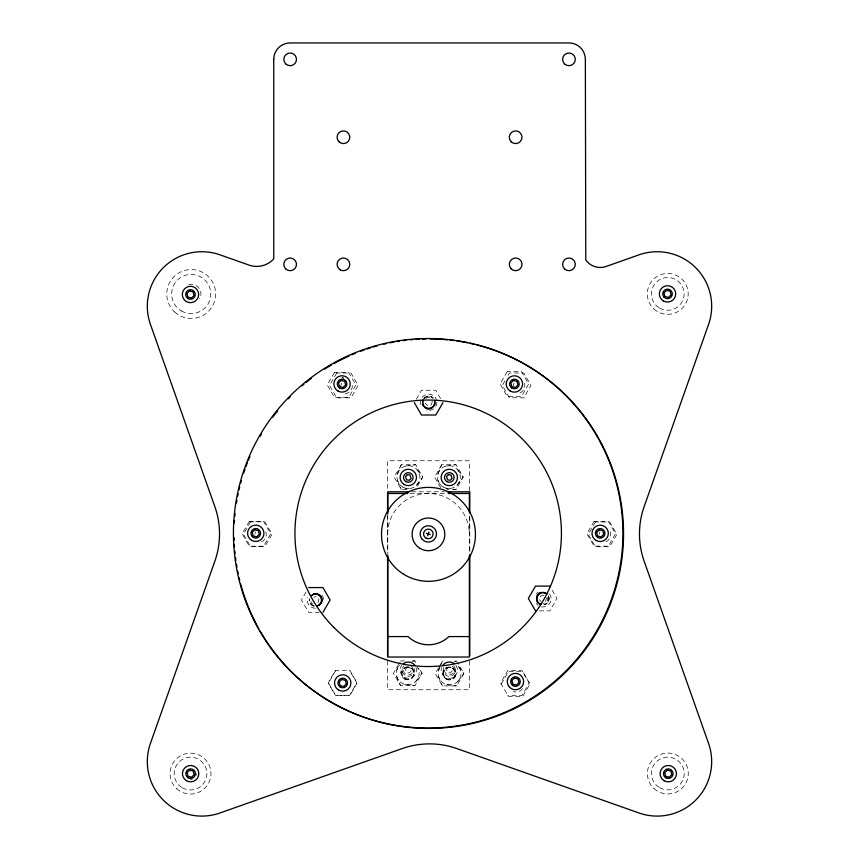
<?xml version="1.0" encoding="UTF-8"?>
<svg xmlns="http://www.w3.org/2000/svg" width="859" height="859" viewBox="0 0 859 859"><rect width="100%" height="100%" fill="white"/><g stroke="black" fill="none" stroke-linecap="round" stroke-linejoin="round"><path stroke-width="0.64" stroke-dasharray="4.29 3.22" d="M254.887 534.212L255.52 531.839M340.669 386.561L341.614 382.996M317.991 602.674L318.936 599.12L316.327 596.522L313.964 597.166M432.292 401.293L431.347 404.857L427.793 405.813L425.184 403.215M513.07 386.561L514.004 382.996M545.562 601.375L546.507 597.821M599.292 534.212L599.915 531.839M397.395 474.168L401.293 464.74L415.606 464.74L422.757 477.132L416.261 488.395M437.854 474.157L441.751 464.73L456.065 464.73L463.216 477.121L456.065 489.512L446.959 489.512M396.686 670.331L400.101 662.085M438.53 670.557L440.474 665.843M440.968 664.662L442.428 661.129L445.026 661.129M416.282 399.252L421.49 390.233L435.792 390.233L441 399.252M306.04 592.087L301.488 599.969L308.649 612.36L319.054 612.36M401.293 464.74L394.141 477.132L401.293 489.523L409.099 489.523M441.751 464.73L434.6 477.121L440.452 487.257M335.654 670.6L328.492 682.991L335.654 695.382L349.967 695.382L357.119 682.991L349.967 670.6L335.354 670.514L328.192 682.916L335.354 695.307L349.656 695.307L356.818 682.916L349.656 670.514M504.931 380.924L502.332 385.423L509.484 397.824L523.797 397.824L530.948 385.423L523.797 373.031L509.484 373.031L507.529 376.414M398.63 664.286L393.433 673.295L400.584 685.686L414.897 685.686L422.048 673.295L418.795 667.658M438.53 667.883L435.277 673.52L442.428 685.911L456.741 685.911L463.892 673.52L457.385 662.257M439.174 666.756L442.428 661.129M501.291 684L508.442 671.609L522.755 671.609L529.906 684L522.755 696.391L508.442 696.391L500.582 683.023L507.744 670.632L522.047 670.632L529.208 683.023L522.047 695.414L507.744 695.414M416.551 485.228L422.757 477.132L416.551 469.035M457.009 485.217L463.216 477.121L457.009 469.025M415.831 681.391L422.048 673.295L417.657 667.572A11.446 11.446 0 0 1 414.306 682.669A11.446 11.446 0 0 1 398.973 680.65A11.446 11.446 0 0 1 399.65 665.199M457.675 681.616L463.892 673.52L457.675 665.424A11.446 11.446 0 0 1 458.352 680.876A11.446 11.446 0 0 1 443.019 682.894A11.446 11.446 0 0 1 439.668 667.797M543.897 595.223L540.343 596.189L539.398 599.743L541.138 601.472M405.491 466.072L415.606 464.74M445.95 466.061L456.065 464.73M412.363 661.237L414.897 660.904L416.196 663.159M454.207 661.462L456.741 661.129L452.833 661.129M411.601 491.799L444.672 491.799M410.001 493.474L446.927 493.474M539.398 610.878L549.803 610.878L556.965 598.476L550.458 587.212M400.584 660.904L404.492 660.904M412.299 660.904L414.897 660.904M445.95 488.18L456.065 489.512M405.491 488.191L409.281 488.696M446.616 684.58L456.741 685.911M404.782 684.355L414.897 685.686M437.854 480.084L440.839 487.289M397.395 480.095L401.293 489.523M438.53 676.484L442.428 685.911M396.686 676.258L400.584 685.686M469.798 517.129L469.798 553.132M469.358 490.854L469.358 460.768L387.581 460.768L387.581 490.854M469.358 515.894L469.358 552.949M469.358 660.947L469.358 689.734L387.581 689.734L387.581 660.947M387.796 514.466L387.796 554.463M387.581 515.894L387.581 552.455M314.211 605.896A6.131 6.131 0 0 1 309.669 599.969M455.925 665.36A8.182 8.182 0 0 1 450.588 678.234A8.182 8.182 0 0 1 441.526 667.636M453.649 665.822A6.131 6.131 0 0 1 454.003 674.1A6.131 6.131 0 0 1 445.789 675.185A6.131 6.131 0 0 1 443.996 667.099M452.135 666.273A4.81 4.81 0 0 1 453.198 672.984A4.81 4.81 0 0 1 446.487 674.047A4.81 4.81 0 0 1 445.424 667.336M548.579 596.898A6.131 6.131 0 0 1 544.241 604.403M416.067 667.636A8.182 8.182 0 0 1 407.016 678.245A8.182 8.182 0 0 1 401.679 665.36M414.221 668.581A6.131 6.131 0 0 1 406.704 676.087A6.131 6.131 0 0 1 403.955 665.822M411.117 666.273A4.81 4.81 0 0 1 412.18 672.984A4.81 4.81 0 0 1 405.469 674.057A4.81 4.81 0 0 1 404.406 667.336M548.901 597.026A6.357 6.357 0 0 1 544.413 604.811M424.303 397.975A6.357 6.357 0 0 1 433.29 397.975M313.932 606.11A6.357 6.357 0 0 1 309.229 599.969M548.267 595.716A6.131 6.131 0 0 1 542.952 604.919M423.433 399.188A6.131 6.131 0 0 1 433.076 397.921M313.803 606.003A6.131 6.131 0 0 1 309.465 598.487M436.92 402.259A8.182 8.182 0 0 1 426.214 410.033M420.964 404.782A8.182 8.182 0 0 1 420.964 399.736M422.123 397.449A8.182 8.182 0 0 1 436.512 399.736M425.914 398.372A4.81 4.81 0 0 1 431.562 398.372M549.567 593.977A8.182 8.182 0 0 1 540.429 606.561M538.153 605.402A8.182 8.182 0 0 1 536.338 603.587M536.338 593.977A8.182 8.182 0 0 1 538.153 592.162M547.527 597.295A4.81 4.81 0 0 1 542.952 603.587M322.007 595.276A8.182 8.182 0 0 1 323.167 602.61M315.393 608.258A8.182 8.182 0 0 1 307.608 597.553M312.558 603.963A4.81 4.81 0 0 1 310.818 601.568M424.303 398.297A6.131 6.131 0 0 1 432.979 398.297M387.581 534.362A40.888 40.888 0 0 1 428.469 493.474A40.888 40.888 0 0 1 469.358 534.362M265.903 531.904A8.182 8.182 0 0 1 260.653 542.212M610.309 531.904A8.182 8.182 0 0 1 605.058 542.212M196.754 773.658A6.131 6.131 0 0 1 196.55 775.247M192.115 779.521A6.131 6.131 0 0 1 190.526 779.736M352.405 385.594A8.182 8.182 0 0 1 344.223 393.776M196.099 285.532A9.782 9.782 0 0 1 199.675 298.9M188.669 284.554A9.782 9.782 0 0 1 193.737 284.554M524.398 383.071A8.182 8.182 0 0 1 519.147 393.368M522.487 688.65A8.182 8.182 0 0 1 513.338 691.624M334.419 372.581L327.268 384.972L334.419 397.363L348.733 397.363L355.894 384.972L348.733 372.581L334.419 372.581M249.282 521.434L242.131 533.826L249.282 546.217L263.595 546.217L270.757 533.826L263.595 521.434L249.282 521.434M250.592 521.821L243.43 534.212L250.592 546.603L264.905 546.603L272.056 534.212L264.905 521.821L250.592 521.821M336.664 373.031L329.512 385.423L336.664 397.824L350.977 397.824L358.128 385.423L350.977 373.031L336.664 373.031M507.218 371.603L500.067 383.994L507.218 396.386L521.531 396.386L528.682 383.994L521.531 371.603L507.218 371.603M594.052 521.338L586.901 533.729L594.052 546.12L608.365 546.12L615.516 533.729L608.365 521.338L594.052 521.338M595.394 521.982L588.243 534.384L595.394 546.775L609.707 546.775L616.859 534.384L609.707 521.982L595.394 521.982M407.381 667.336L405.491 669.258L406.565 672.543L409.217 672.984L411.096 671.072L410.022 667.776L407.381 667.336M448.387 667.336L446.508 669.247L447.571 672.543L450.223 672.984L452.113 671.072L451.039 667.776L448.387 667.336M343.729 378.024A6.357 6.357 0 0 0 342.075 377.81A6.131 6.131 0 0 1 343.664 378.014M402.731 487.053A11.446 11.446 0 0 0 419.901 477.132A11.446 11.446 0 0 0 402.731 467.221A11.446 11.446 0 0 0 402.731 487.053M443.19 487.032A11.446 11.446 0 0 0 460.36 477.121A11.446 11.446 0 0 0 443.19 467.199A11.446 11.446 0 0 0 443.19 487.032M404.675 678.61A6.131 6.131 0 0 0 413.877 673.295A6.131 6.131 0 0 0 404.675 667.98A6.131 6.131 0 0 0 404.675 678.61M404.707 678.535A6.131 6.131 0 0 0 414.145 673.671A6.131 6.131 0 0 0 405.212 667.926A6.131 6.131 0 0 0 404.707 678.535M404.471 678.964A6.539 6.539 0 0 0 414.285 673.295A6.539 6.539 0 0 0 404.471 667.626A6.539 6.539 0 0 0 404.471 678.964M446.519 678.825A6.131 6.131 0 0 0 455.721 673.52A6.131 6.131 0 0 0 446.519 668.205A6.131 6.131 0 0 0 446.519 678.825M445.091 678.17A6.131 6.131 0 0 0 454.98 674.294A6.131 6.131 0 0 0 446.669 667.668A6.131 6.131 0 0 0 445.091 678.17M446.315 679.179A6.539 6.539 0 0 0 456.129 673.52A6.539 6.539 0 0 0 446.315 667.851A6.539 6.539 0 0 0 446.315 679.179M176.643 788.605A20.444 20.444 0 0 0 210.466 778.125A20.444 20.444 0 0 0 184.47 754.073A20.444 20.444 0 0 0 176.643 788.605M182.344 787.767A16.353 16.353 0 0 0 206.879 773.605A16.353 16.353 0 0 0 182.344 759.431A16.353 16.353 0 0 0 182.344 787.767M653.871 308.896A20.444 20.444 0 0 0 687.694 298.417A20.444 20.444 0 0 0 661.709 274.365A20.444 20.444 0 0 0 653.871 308.896M659.583 308.059A16.353 16.353 0 0 0 684.108 293.896A16.353 16.353 0 0 0 659.583 279.733A16.353 16.353 0 0 0 659.583 308.059M174.602 311.957A24.449 24.449 0 0 0 215.051 299.415A24.449 24.449 0 0 0 183.966 270.649A24.449 24.449 0 0 0 174.602 311.957M181.421 310.947A19.564 19.564 0 0 0 210.766 294.003A19.564 19.564 0 0 0 181.421 277.07A19.564 19.564 0 0 0 181.421 310.947M653.946 788.508A20.444 20.444 0 0 0 687.769 778.029A20.444 20.444 0 0 0 661.784 753.977A20.444 20.444 0 0 0 653.946 788.508M659.658 787.66A16.353 16.353 0 0 0 684.194 773.497A16.353 16.353 0 0 0 659.658 759.335A16.353 16.353 0 0 0 659.658 787.66"/><path stroke-width="1.29" d="M427.696 535.844L428.963 531.957M442.954 402.624L435.792 415.026L421.49 415.026L414.328 402.624M322.952 612.36L330.114 599.969L322.952 587.577L308.649 587.577M408.959 491.799L387.796 491.799L387.796 513.134M447.314 491.799L469.798 491.799L469.798 513.134M407.692 493.474L387.581 493.474L387.581 513.252M448.248 493.474L469.358 493.474L469.358 512.243M549.803 586.085L535.501 586.085L528.339 598.476L535.501 610.878M387.581 636.583L408.025 636.583A29.646 29.646 0 0 0 448.913 636.583L469.358 636.583M426.386 533.267L430.273 534.534M469.798 554.463L469.798 655.793M469.358 555.601L469.358 657.028L387.581 657.028L387.581 555.601M387.796 555.794L387.796 655.793M311.463 595.631A6.131 6.131 0 0 1 321.116 596.898A6.131 6.131 0 0 1 317.39 605.896M321.717 598.326A6.357 6.357 0 0 1 321.717 601.611M321.083 603.147A6.357 6.357 0 0 1 320.074 604.457M313.932 593.827A6.357 6.357 0 0 1 317.229 593.827M318.753 594.46A6.357 6.357 0 0 1 321.083 596.79M442.696 665.36A8.182 8.182 0 0 1 454.11 663.545M541.063 604.403A6.131 6.131 0 0 1 537.337 595.416A6.131 6.131 0 0 1 546.99 594.138M538.271 603.168A6.357 6.357 0 0 1 537.262 601.848M537.262 595.491A6.357 6.357 0 0 1 541.116 592.538M403.494 663.545A8.182 8.182 0 0 1 414.908 665.36M434.933 404.117A6.357 6.357 0 0 1 434.3 405.652M430.445 408.616A6.357 6.357 0 0 1 425.624 407.971M423.294 405.652A6.357 6.357 0 0 1 422.66 404.117M476.627 344.888A194.746 194.746 0 0 1 584.109 651.176A194.746 194.746 0 0 1 260.137 631.043M258.827 628.734A194.746 194.746 0 0 1 240.681 584.077M239.693 580.212A194.746 194.746 0 0 1 239.07 577.613M238.201 573.694A194.746 194.746 0 0 1 237.675 571.063M236.934 567.09A194.746 194.746 0 0 1 236.493 564.427M235.892 560.433A194.746 194.746 0 0 1 235.538 557.749M235.087 553.733A194.746 194.746 0 0 1 234.829 551.048M234.507 547.022A194.746 194.746 0 0 1 234.335 544.348M234.163 540.332A194.746 194.746 0 0 1 234.088 537.659M234.335 523.002A194.746 194.746 0 0 1 234.507 520.318M234.829 516.291A194.746 194.746 0 0 1 235.087 513.607M236.493 502.912A194.746 194.746 0 0 1 236.934 500.249M237.675 496.287A194.746 194.746 0 0 1 238.201 493.646M239.07 489.727A194.746 194.746 0 0 1 239.693 487.128M240.681 483.263A194.746 194.746 0 0 1 241.39 480.707M243.731 473.03A194.746 194.746 0 0 1 245.019 469.218M245.932 466.684A194.746 194.746 0 0 1 247.36 462.904M248.358 460.392A194.746 194.746 0 0 1 249.926 456.655M260.137 436.297A194.746 194.746 0 0 1 261.48 434.01M272.668 417.27A194.746 194.746 0 0 1 277.64 410.881M288.291 398.812A194.746 194.746 0 0 1 290.149 396.901M301.874 385.97A194.746 194.746 0 0 1 303.925 384.22M306.008 382.513A194.746 194.746 0 0 1 311.312 378.347M324.584 369.155A194.746 194.746 0 0 1 331.424 365.011M333.732 363.701A194.746 194.746 0 0 1 349.312 355.884M351.782 354.799A194.746 194.746 0 0 1 355.519 353.232M360.544 351.277A194.746 194.746 0 0 1 364.345 349.903M366.89 349.022A194.746 194.746 0 0 1 370.712 347.788M373.268 347.004A194.746 194.746 0 0 1 377.112 345.909M383.554 344.255A194.746 194.746 0 0 1 386.153 343.643M390.093 342.805A194.746 194.746 0 0 1 394.056 342.043M396.708 341.581A194.746 194.746 0 0 1 399.371 341.163M403.376 340.594A194.746 194.746 0 0 1 406.06 340.25M410.076 339.82A194.746 194.746 0 0 1 412.76 339.584M415.445 339.38A194.746 194.746 0 0 1 419.46 339.144M422.134 339.037A194.746 194.746 0 0 1 426.139 338.94M430.123 338.929A194.746 194.746 0 0 1 447.518 339.82M450.202 340.1A194.746 194.746 0 0 1 454.218 340.594M456.891 340.959A194.746 194.746 0 0 1 467.5 342.805M470.131 343.364A194.746 194.746 0 0 1 474.039 344.255M434.665 400.67A6.131 6.131 0 0 1 428.738 408.39A6.131 6.131 0 0 1 422.811 400.67M539.892 604.092A6.131 6.131 0 0 1 537.648 595.716A6.131 6.131 0 0 1 546.023 593.472M312.322 594.772A6.131 6.131 0 0 1 321.051 597.735A6.131 6.131 0 0 1 316.971 606.003M434.568 401.046A6.131 6.131 0 0 1 427.836 408.712A6.131 6.131 0 0 1 423.326 399.564M273.753 59.346L273.753 258.913A23.129 23.129 0 0 1 248.992 265.087L220.033 254.855A54.525 54.525 0 0 0 150.443 324.434L214.836 506.574A82.002 82.002 0 0 1 214.836 561.238L150.443 743.379A54.525 54.525 0 0 0 220.033 812.968L402.162 748.576A82.002 82.002 0 0 1 456.838 748.576L638.967 812.968A54.525 54.525 0 0 0 708.557 743.379L644.164 561.238A82.002 82.002 0 0 1 644.164 506.574L708.557 324.434A54.525 54.525 0 0 0 638.967 254.855L606.078 266.473A17.545 17.545 0 0 1 585.774 259.88L585.355 59.346A16.396 16.396 0 0 0 568.948 42.95L290.149 42.95A16.396 16.396 0 0 0 273.753 59.346M407.37 474.63L405.48 476.541L406.554 479.837L409.206 480.278L411.085 478.366L410.022 475.07L407.37 474.63M448.377 474.64L446.497 476.552L447.571 479.848L450.213 480.288L452.102 478.377L451.029 475.081L448.377 474.64M189.549 290.922L186.94 293.52L187.885 297.074L191.428 298.041L194.037 295.442L193.092 291.888L189.549 290.922M341.141 380.387L338.532 382.974L339.477 386.539L343.02 387.495L345.629 384.896L344.684 381.342L341.141 380.387M254.812 529.735L252.202 532.333L253.147 535.887L256.701 536.854L259.311 534.255L258.366 530.701L254.812 529.735M513.446 380.408L510.837 383.007L511.781 386.561L515.336 387.527L517.945 384.929L517 381.375L513.446 380.408M666.595 290.342L663.986 292.93L664.93 296.495L668.474 297.45L671.083 294.852L670.149 291.298L666.595 290.342M189.678 770.104L187.069 772.692L188.014 776.257L191.568 777.212L194.177 774.614L193.232 771.06L189.678 770.104M341.775 679.415L339.165 682.003L340.11 685.568L343.664 686.524L346.274 683.925L345.329 680.371L341.775 679.415M599.217 529.788L596.608 532.387L597.553 535.941L601.107 536.907L603.716 534.309L602.771 530.755L599.217 529.788M514.509 677.998L511.9 680.596L512.844 684.151L516.399 685.117L519.008 682.518L518.063 678.964L514.509 677.998M667.314 770.104L664.705 772.692L665.65 776.257L669.204 777.212L671.813 774.614L670.868 771.06L667.314 770.104M251.666 540.375A8.182 8.182 0 0 0 263.938 533.289A8.182 8.182 0 0 0 251.666 526.213A8.182 8.182 0 0 0 251.666 540.375M253.351 537.455A4.81 4.81 0 0 0 260.567 533.289A4.81 4.81 0 0 0 253.351 529.133A4.81 4.81 0 0 0 253.351 537.455M509.376 687.028A8.182 8.182 0 0 0 523.228 684.086A8.182 8.182 0 0 0 513.757 673.553A8.182 8.182 0 0 0 509.376 687.028M513.048 685.718A4.81 4.81 0 0 0 520.264 681.552A4.81 4.81 0 0 0 513.048 677.397A4.81 4.81 0 0 0 513.048 685.718M596.071 540.429A8.182 8.182 0 0 0 608.344 533.353A8.182 8.182 0 0 0 596.071 526.266A8.182 8.182 0 0 0 596.071 540.429M597.757 537.509A4.81 4.81 0 0 0 604.972 533.353A4.81 4.81 0 0 0 597.757 529.187A4.81 4.81 0 0 0 597.757 537.509M338.629 690.056A8.182 8.182 0 0 0 350.901 682.969A8.182 8.182 0 0 0 338.629 675.883A8.182 8.182 0 0 0 338.629 690.056M340.314 687.136A4.81 4.81 0 0 0 347.53 682.969A4.81 4.81 0 0 0 340.314 678.803A4.81 4.81 0 0 0 340.314 687.136M510.3 391.049A8.182 8.182 0 0 0 522.573 383.973A8.182 8.182 0 0 0 510.3 376.886A8.182 8.182 0 0 0 510.3 391.049M511.985 388.128A4.81 4.81 0 0 0 519.201 383.973A4.81 4.81 0 0 0 511.985 379.807A4.81 4.81 0 0 0 511.985 388.128M330.801 701.953A194.746 194.746 0 0 0 622.925 533.289A194.746 194.746 0 0 0 330.801 364.635A194.746 194.746 0 0 0 330.801 701.953M333.958 627.51A133.252 133.252 0 0 0 556.89 567.778A133.252 133.252 0 0 0 393.69 404.578A133.252 133.252 0 0 0 333.958 627.51M337.995 391.028A8.182 8.182 0 0 0 350.257 383.941A8.182 8.182 0 0 0 337.995 376.854A8.182 8.182 0 0 0 337.995 391.028M339.681 388.107A4.81 4.81 0 0 0 346.886 383.941A4.81 4.81 0 0 0 339.681 379.775A4.81 4.81 0 0 0 339.681 388.107M445.209 484.551A8.182 8.182 0 0 0 457.482 477.464A8.182 8.182 0 0 0 445.209 470.378A8.182 8.182 0 0 0 445.209 484.551M446.895 481.631A4.81 4.81 0 0 0 454.11 477.464A4.81 4.81 0 0 0 446.895 473.298A4.81 4.81 0 0 0 446.895 481.631M404.192 484.54A8.182 8.182 0 0 0 416.465 477.454A8.182 8.182 0 0 0 404.192 470.378A8.182 8.182 0 0 0 404.192 484.54M405.877 481.62A4.81 4.81 0 0 0 413.093 477.454A4.81 4.81 0 0 0 405.877 473.298A4.81 4.81 0 0 0 405.877 481.62M419.933 548.31A16.353 16.353 0 0 0 444.812 534.77A16.353 16.353 0 0 0 420.652 519.996A16.353 16.353 0 0 0 419.933 548.31M402.721 573.64A46.977 46.977 0 0 0 475.36 537.015A46.977 46.977 0 0 0 407.316 492.422A46.977 46.977 0 0 0 402.721 573.64M422.252 539.366A8.182 8.182 0 0 0 436.114 536.424A8.182 8.182 0 0 0 426.633 525.901A8.182 8.182 0 0 0 422.252 539.366M425.924 538.067A4.81 4.81 0 0 0 433.14 533.901A4.81 4.81 0 0 0 425.924 529.735A4.81 4.81 0 0 0 425.924 538.067M664.168 780.734A8.182 8.182 0 0 0 676.441 773.658A8.182 8.182 0 0 0 664.168 766.572A8.182 8.182 0 0 0 664.168 780.734M665.854 777.824A4.81 4.81 0 0 0 673.069 773.658A4.81 4.81 0 0 0 665.854 769.492A4.81 4.81 0 0 0 665.854 777.824M186.403 301.563A8.182 8.182 0 0 0 198.665 294.487A8.182 8.182 0 0 0 186.403 287.4A8.182 8.182 0 0 0 186.403 301.563M188.089 298.642A4.81 4.81 0 0 0 195.294 294.487A4.81 4.81 0 0 0 188.089 290.321A4.81 4.81 0 0 0 188.089 298.642M511.159 141.746A6.357 6.357 0 0 0 521.789 138.89A6.357 6.357 0 0 0 514.004 131.116A6.357 6.357 0 0 0 511.159 141.746M340.271 269.855A6.357 6.357 0 0 0 349.806 264.347A6.357 6.357 0 0 0 340.271 258.849A6.357 6.357 0 0 0 340.271 269.855M511.159 268.846A6.357 6.357 0 0 0 521.789 265.989A6.357 6.357 0 0 0 514.004 258.215A6.357 6.357 0 0 0 511.159 268.846M338.961 141.746A6.357 6.357 0 0 0 349.592 138.89A6.357 6.357 0 0 0 341.807 131.116A6.357 6.357 0 0 0 338.961 141.746M285.66 268.846A6.357 6.357 0 0 0 296.291 265.989A6.357 6.357 0 0 0 288.506 258.215A6.357 6.357 0 0 0 285.66 268.846M564.46 268.846A6.357 6.357 0 0 0 575.09 265.989A6.357 6.357 0 0 0 567.305 258.215A6.357 6.357 0 0 0 564.46 268.846M564.46 63.845A6.357 6.357 0 0 0 575.09 61A6.357 6.357 0 0 0 567.305 53.215A6.357 6.357 0 0 0 564.46 63.845M285.66 63.845A6.357 6.357 0 0 0 296.291 61A6.357 6.357 0 0 0 288.506 53.215A6.357 6.357 0 0 0 285.66 63.845M186.532 780.734A8.182 8.182 0 0 0 198.805 773.658A8.182 8.182 0 0 0 186.532 766.572A8.182 8.182 0 0 0 186.532 780.734M188.218 777.824A4.81 4.81 0 0 0 195.433 773.658A4.81 4.81 0 0 0 188.218 769.492A4.81 4.81 0 0 0 188.218 777.824M663.449 300.972A8.182 8.182 0 0 0 675.711 293.896A8.182 8.182 0 0 0 663.449 286.809A8.182 8.182 0 0 0 663.449 300.972M663.964 297.107A4.81 4.81 0 0 0 672.103 295.378A4.81 4.81 0 0 0 666.541 289.193A4.81 4.81 0 0 0 663.964 297.107"/></g></svg>
